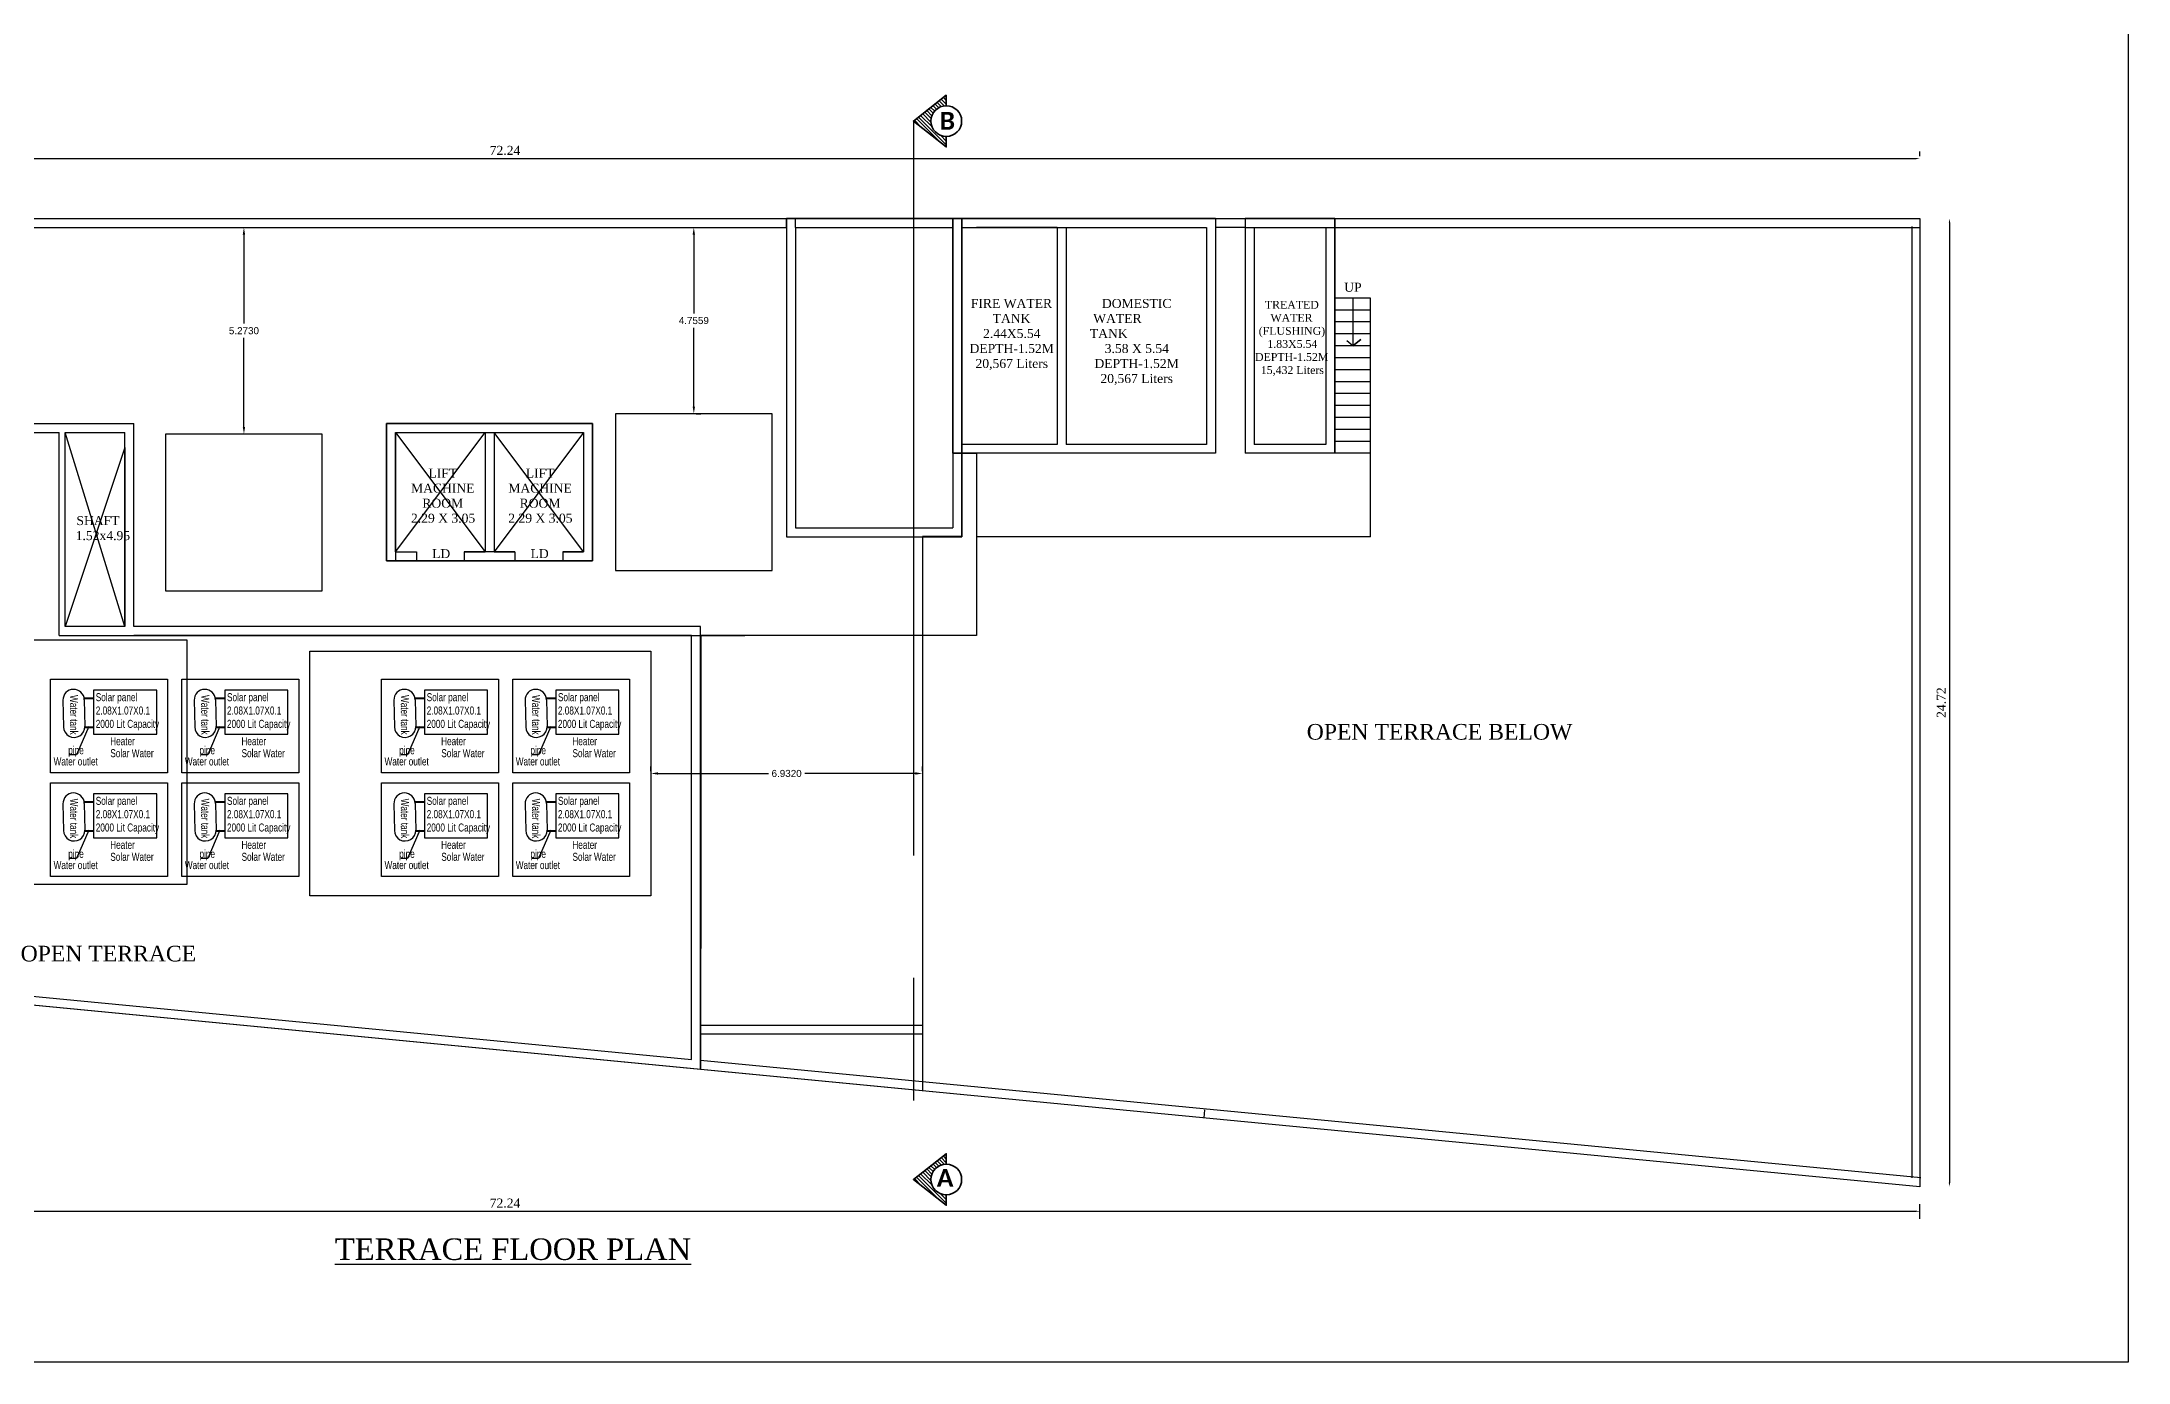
# Model space of a CAD drawing. Header units: metres. Extents: x 2754 to 3501, y 1112 to 1514.
# Drawn here: x 3365.4 to 3418.7, y 1376.4 to 1410.1 of the extents above; entities that cross this region are included whole.
import ezdxf
from ezdxf.lldxf.tags import DXFTag

# ---------------------------------------------------------------- set-up
doc = ezdxf.new("R2010")
doc.units = ezdxf.units.M
doc.linetypes.add('CENTER2', pattern=[1.125, 0.75, -0.125, 0.125, -0.125])
doc.linetypes.add('CONTINULUS', pattern=[0])
for name, color, linetype in [('01-BRICK WALL', 1, 'Continuous'), ('AR-COLUMN', 2, 'Continuous'), ('AR-HIDDEN', 2, 'DASHED'), ('AR-TEXT', 55, 'Continuous'), ('AR-THIN', 8, 'Continuous'), ('AR-WALL', 7, 'Continuous'), ('BLK_1_FLR_5_ROOF_AREA', 54, 'Continuous'), ('BLK_1_STAIR_HEADROOM', 55, 'Continuous'), ('BLK_1_TERRACESERVICE_UTILITYDISTANCE', 1, 'Continuous'), ('FLOOR-TERRACE', 7, 'Continuous'), ('SOLAR_PANEL', 3, 'Continuous'), ('SOLAR_WATER_HEATER', 1, 'Continuous')]:
    doc.layers.add(name, color=color, linetype=linetype)
doc.layers.add('Wall', color=4, linetype='Continuous', lineweight=35)
doc.styles.add('ANAND', font='times.ttf')
doc.styles.add('FOOTING', font='swisscl.ttf')
doc.styles.add('MtXpl_Calibri', font='calibrib.ttf')
doc.styles.get("Standard").update_dxf_attribs({"font": 'arial.ttf'})
tags = doc.linetypes.add('DASHED', pattern=[0.75, 0.5, -0.25]).pattern_tags.tags
tags[6:7] = [DXFTag(74, 4), DXFTag(75, 0), DXFTag(340, '0'), DXFTag(46, 1.0), DXFTag(50, 0.0), DXFTag(44, 0.0), DXFTag(45, 0.0)]
tags[4:5] = [DXFTag(74, 4), DXFTag(75, 0), DXFTag(340, '0'), DXFTag(46, 1.0), DXFTag(50, 0.0), DXFTag(44, 0.0), DXFTag(45, 0.0)]
doc.dimstyles.new('STANDARD$0', dxfattribs={"dimtxt": 7, "dimasz": 3, "dimexe": 3, "dimexo": 1, "dimgap": 1.5, "dimtad": 1, "dimdec": 1, "dimzin": 1, "dimdsep": 46, "dimlunit": 4, "dimtxsty": 'Standard', "dimblk": 'OBLIQUE', "dimcen": 0.09375, "dimdle": 1, "dimclrd": 8, "dimclre": 8, "dimclrt": 7, "dimadec": 1, "dimazin": 0, "dimtfac": 1, "dimtdec": 1, "dimtix": 1, "dimtmove": 2, "dimatfit": 3, "dimldrblk": 'ARCHTICK', "dimfxl": 0, "dimfrac": 2, "dimtolj": 1, "dimtzin": 0, "dimarcsym": 0})
doc.dimstyles.new('V1', dxfattribs={"dimtxt": 0.23, "dimasz": 0.1, "dimexe": 0.18, "dimexo": 0.0625, "dimgap": 0.09, "dimtad": 1, "dimzin": 0, "dimdsep": 46, "dimtxsty": 'ANAND', "dimcen": 0.09, "dimadec": 0, "dimazin": 0, "dimtfac": 1, "dimtix": 1, "dimtofl": 0, "dimtmove": 2, "dimatfit": 0, "dimfxl": 0, "dimtolj": 1, "dimtzin": 0, "dimarcsym": 0})

# ---------------------------------------------------------------- blocks, each defined once
blk = doc.blocks.new('*D396')
at = {"color": 0, "lineweight": -2}
for p, q in [((3341.096, 1407.198), (3341.096, 1407.315)), ((3413.333, 1407.198), (3413.333, 1407.315)), ((3341.196, 1407.135), (3413.233, 1407.135))]:
    blk.add_line(p, q, dxfattribs=at)
at = {"color": 0}
for points in [[(3341.196, 1407.152), (3341.196, 1407.119), (3341.096, 1407.135)], [(3413.233, 1407.152), (3413.233, 1407.119), (3413.333, 1407.135)]]:
    blk.add_solid(points, dxfattribs=at)
at = {"layer": 'Defpoints', "color": 0}
for p in [(3341.096, 1407.135), (3413.333, 1407.135), (3413.333, 1407.135)]:
    blk.add_point(p, dxfattribs=at)
at = {"color": 0, "insert": (3377.214, 1407.343), "char_height": 0.23, "attachment_point": 5, "style": 'ANAND'}
blk.add_mtext('\\A1;72.24', dxfattribs=at)
blk = doc.blocks.new('*D397')
at = {"color": 0, "lineweight": -2}
blk.add_line((3414.088, 1405.505), (3414.088, 1380.987), dxfattribs=at)
at = {"color": 0}
for points in [[(3414.071, 1405.505), (3414.105, 1405.505), (3414.088, 1405.605)], [(3414.071, 1380.987), (3414.105, 1380.987), (3414.088, 1380.887)]]:
    blk.add_solid(points, dxfattribs=at)
at = {"layer": 'Defpoints', "color": 0}
for p in [(3413.045, 1405.605), (3413.045, 1380.887), (3414.088, 1380.887)]:
    blk.add_point(p, dxfattribs=at)
at = {"color": 0, "insert": (3413.881, 1393.246), "char_height": 0.23, "attachment_point": 5, "rotation": 90, "style": 'ANAND'}
blk.add_mtext('\\A1;24.72', dxfattribs=at)
blk = doc.blocks.new('*D395')
at = {"color": 0, "lineweight": -2}
for p, q in [((3341.096, 1380.067), (3341.096, 1380.439)), ((3341.196, 1380.259), (3413.233, 1380.259)), ((3413.333, 1380.067), (3413.333, 1380.439))]:
    blk.add_line(p, q, dxfattribs=at)
at = {"color": 0}
for points in [[(3341.196, 1380.276), (3341.196, 1380.243), (3341.096, 1380.259)], [(3413.233, 1380.276), (3413.233, 1380.243), (3413.333, 1380.259)]]:
    blk.add_solid(points, dxfattribs=at)
at = {"layer": 'Defpoints', "color": 0}
for p in [(3413.333, 1380.259), (3341.096, 1380.005), (3413.333, 1380.005)]:
    blk.add_point(p, dxfattribs=at)
at = {"color": 0, "insert": (3377.214, 1380.467), "char_height": 0.23, "attachment_point": 5, "style": 'ANAND'}
blk.add_mtext('\\A1;72.24', dxfattribs=at)
blk = doc.blocks.new('*D404')
at = {"layer": 'BLK_1_TERRACESERVICE_UTILITYDISTANCE', "color": 0, "lineweight": -2}
for p, q in [((3380.937, 1391.5), (3380.937, 1391.617)), ((3381.117, 1391.437), (3383.939, 1391.437)), ((3387.689, 1391.437), (3384.867, 1391.437)), ((3387.869, 1391.5), (3387.869, 1391.617))]:
    blk.add_line(p, q, dxfattribs=at)
at = {"layer": 'BLK_1_TERRACESERVICE_UTILITYDISTANCE', "color": 0}
for points in [[(3381.117, 1391.467), (3381.117, 1391.407), (3380.937, 1391.437)], [(3387.689, 1391.467), (3387.689, 1391.407), (3387.869, 1391.437)]]:
    blk.add_solid(points, dxfattribs=at)
at = {"layer": 'Defpoints', "color": 0}
for p in [(3380.937, 1391.437), (3387.869, 1391.437), (3387.869, 1391.437)]:
    blk.add_point(p, dxfattribs=at)
at = {"layer": 'BLK_1_TERRACESERVICE_UTILITYDISTANCE', "color": 0, "insert": (3384.403, 1391.437), "char_height": 0.18, "attachment_point": 5}
blk.add_mtext('\\A1;6.9320', dxfattribs=at)
blk = doc.blocks.new('*D406')
at = {"layer": 'BLK_1_TERRACESERVICE_UTILITYDISTANCE', "color": 0, "lineweight": -2}
for p, q in [((3370.549, 1405.197), (3370.549, 1402.922)), ((3370.612, 1405.377), (3370.729, 1405.377)), ((3370.549, 1400.284), (3370.549, 1402.558)), ((3370.612, 1400.104), (3370.729, 1400.104))]:
    blk.add_line(p, q, dxfattribs=at)
at = {"layer": 'BLK_1_TERRACESERVICE_UTILITYDISTANCE', "color": 0}
for points in [[(3370.519, 1405.197), (3370.579, 1405.197), (3370.549, 1405.377)], [(3370.519, 1400.284), (3370.579, 1400.284), (3370.549, 1400.104)]]:
    blk.add_solid(points, dxfattribs=at)
at = {"layer": 'Defpoints', "color": 0}
for p in [(3370.549, 1405.377), (3370.549, 1405.377), (3370.549, 1400.104)]:
    blk.add_point(p, dxfattribs=at)
at = {"layer": 'BLK_1_TERRACESERVICE_UTILITYDISTANCE', "color": 0, "insert": (3370.549, 1402.74), "char_height": 0.18, "attachment_point": 5}
blk.add_mtext('\\A1;5.2730', dxfattribs=at)
blk = doc.blocks.new('*D407')
at = {"layer": 'BLK_1_TERRACESERVICE_UTILITYDISTANCE', "color": 0, "lineweight": -2}
for p, q in [((3382.034, 1405.197), (3382.034, 1403.181)), ((3382.096, 1405.377), (3382.214, 1405.377)), ((3382.034, 1400.801), (3382.034, 1402.817)), ((3382.096, 1400.621), (3382.214, 1400.621))]:
    blk.add_line(p, q, dxfattribs=at)
at = {"layer": 'BLK_1_TERRACESERVICE_UTILITYDISTANCE', "color": 0}
for points in [[(3382.004, 1405.197), (3382.064, 1405.197), (3382.034, 1405.377)], [(3382.004, 1400.801), (3382.064, 1400.801), (3382.034, 1400.621)]]:
    blk.add_solid(points, dxfattribs=at)
at = {"layer": 'Defpoints', "color": 0}
for p in [(3382.034, 1405.377), (3382.034, 1405.377), (3382.034, 1400.621)]:
    blk.add_point(p, dxfattribs=at)
at = {"layer": 'BLK_1_TERRACESERVICE_UTILITYDISTANCE', "color": 0, "insert": (3382.034, 1402.999), "char_height": 0.18, "attachment_point": 5}
blk.add_mtext('\\A1;4.7559', dxfattribs=at)

msp = doc.modelspace()

# ---------------------------------------------------------------- hatches: boundary and pattern name
at = {"layer": 'Wall', "linetype": 'CONTINULUS'}
h = msp.add_hatch(dxfattribs=at)
h.set_pattern_fill('ANSI31', color=256, scale=0.531441, angle=270)
h.set_pattern_definition([(315, (-5347.939386, 11389.54229), (0.04697319186, 0.04697319186), [])])
h.paths.add_polyline_path([(3388.47953, 1407.4352), (3388.47953, 1407.70092, -1), (3388.47953, 1408.48487), (3388.47953, 1408.75059), (3387.64115, 1408.09448)])
h = msp.add_hatch(dxfattribs=at)
h.set_pattern_fill('ANSI31', color=256, scale=0.531441, angle=270)
h.set_pattern_definition([(315, (-5347.939386, 11362.520456), (0.04697319186, 0.04697319186), [])])
h.paths.add_polyline_path([(3388.47953, 1380.41337), (3388.47953, 1380.67909, -1), (3388.47953, 1381.46303), (3388.47953, 1381.72875), (3387.64115, 1381.07264)])

# ---------------------------------------------------------------- linework, layer by layer
at = {"linetype": 'CENTER2', "ltscale": 25}
msp.add_line((3387.64115, 1408.09132), (3387.64115, 1381.06948), dxfattribs=at)
at = {"lineweight": 25}
for p, q in [((3365.92839, 1393.30676), (3365.94255, 1392.6259)), ((3366.71058, 1393.36129), (3366.46958, 1393.35627)), ((3366.71106, 1393.33859), (3366.47231, 1393.33363)), ((3366.47308, 1393.31809), (3366.48724, 1392.63723)), ((3369.27868, 1393.30676), (3369.29285, 1392.6259)), ((3370.06088, 1393.36129), (3369.81988, 1393.35627)), ((3370.06135, 1393.33859), (3369.8226, 1393.33363)), ((3369.82337, 1393.31809), (3369.83754, 1392.63723)), ((3374.37686, 1393.30676), (3374.39103, 1392.6259)), ((3375.15906, 1393.36129), (3374.91806, 1393.35627)), ((3375.15953, 1393.33859), (3374.92079, 1393.33363)), ((3374.92155, 1393.31809), (3374.93572, 1392.63723)), ((3377.72716, 1393.30676), (3377.74133, 1392.6259)), ((3378.50935, 1393.36129), (3378.26836, 1393.35627)), ((3378.50983, 1393.33859), (3378.27108, 1393.33363)), ((3378.27185, 1393.31809), (3378.28601, 1392.63723)), ((3366.72634, 1392.60395), (3366.48534, 1392.59893)), ((3366.72587, 1392.62664), (3366.48712, 1392.62168)), ((3370.07664, 1392.60395), (3369.83564, 1392.59893)), ((3370.07616, 1392.62664), (3369.83742, 1392.62168)), ((3375.17482, 1392.60395), (3374.93382, 1392.59893)), ((3375.17435, 1392.62664), (3374.9356, 1392.62168)), ((3378.52511, 1392.60395), (3378.28411, 1392.59893)), ((3378.52464, 1392.62664), (3378.28589, 1392.62168)), ((3365.92839, 1390.66078), (3365.94255, 1389.97991)), ((3366.71058, 1390.71531), (3366.46958, 1390.71029)), ((3366.71106, 1390.69261), (3366.47231, 1390.68764)), ((3366.47308, 1390.67211), (3366.48724, 1389.99125)), ((3369.27868, 1390.66078), (3369.29285, 1389.97991)), ((3370.06088, 1390.71531), (3369.81988, 1390.71029)), ((3370.06135, 1390.69261), (3369.8226, 1390.68764)), ((3369.82337, 1390.67211), (3369.83754, 1389.99125)), ((3374.37686, 1390.66078), (3374.39103, 1389.97991)), ((3375.15906, 1390.71531), (3374.91806, 1390.71029)), ((3375.15953, 1390.69261), (3374.92079, 1390.68764)), ((3374.92155, 1390.67211), (3374.93572, 1389.99125)), ((3377.72716, 1390.66078), (3377.74133, 1389.97991)), ((3378.50935, 1390.71531), (3378.26836, 1390.71029)), ((3378.50983, 1390.69261), (3378.27108, 1390.68764)), ((3378.27185, 1390.67211), (3378.28601, 1389.99125)), ((3366.72634, 1389.95797), (3366.48534, 1389.95295)), ((3366.72587, 1389.98066), (3366.48712, 1389.97569)), ((3370.07664, 1389.95797), (3369.83564, 1389.95295)), ((3370.07616, 1389.98066), (3369.83742, 1389.97569)), ((3375.17482, 1389.95797), (3374.93382, 1389.95295)), ((3375.17435, 1389.98066), (3374.9356, 1389.97569)), ((3378.52511, 1389.95797), (3378.28411, 1389.95295)), ((3378.52464, 1389.98066), (3378.28589, 1389.97569))]:
    msp.add_line(p, q, dxfattribs=at)
at = {"color": 7}
for points in [[(3333.89674, 1442.67609), (3418.65352, 1442.67609), (3418.65352, 1376.40439), (3333.89674, 1376.40439)], [(3384.40265, 1405.60548), (3384.40265, 1397.47748), (3388.87305, 1397.47748), (3388.87305, 1405.60548)], [(3374.19185, 1400.37308), (3374.19185, 1396.86788), (3379.44965, 1396.86788), (3379.44965, 1400.37308)]]:
    msp.add_lwpolyline(points, close=True, dxfattribs=at)
for points in [[(3382.20476, 1383.88258), (3382.20476, 1395.19148), (3367.74025, 1395.19148), (3367.74025, 1400.37308)], [(3381.97616, 1384.13423), (3381.97616, 1394.96288), (3367.74025, 1394.96288)]]:
    msp.add_lwpolyline(points, dxfattribs=at)
for points in [[(3365.61151, 1393.84103), (3368.59606, 1393.84103), (3368.59606, 1391.45266), (3365.61151, 1391.45266)], [(3368.9618, 1393.84103), (3371.94635, 1393.84103), (3371.94635, 1391.45266), (3368.9618, 1391.45266)], [(3374.05998, 1393.84103), (3377.04454, 1393.84103), (3377.04454, 1391.45266), (3374.05998, 1391.45266)], [(3377.41028, 1393.84103), (3380.39483, 1393.84103), (3380.39483, 1391.45266), (3377.41028, 1391.45266)], [(3365.61151, 1391.19505), (3368.59606, 1391.19505), (3368.59606, 1388.80668), (3365.61151, 1388.80668)], [(3368.9618, 1391.19505), (3371.94635, 1391.19505), (3371.94635, 1388.80668), (3368.9618, 1388.80668)], [(3374.05998, 1391.19505), (3377.04454, 1391.19505), (3377.04454, 1388.80668), (3374.05998, 1388.80668)], [(3377.41028, 1391.19505), (3380.39483, 1391.19505), (3380.39483, 1388.80668), (3377.41028, 1388.80668)]]:
    msp.add_lwpolyline(points, close=True)
at = {"lineweight": 25}
for points in [[(3366.71106, 1392.43972), (3368.32246, 1392.43972), (3368.32246, 1393.5631), (3366.71106, 1393.5631)], [(3370.06135, 1392.43972), (3371.67275, 1392.43972), (3371.67275, 1393.5631), (3370.06135, 1393.5631)], [(3375.15953, 1392.43972), (3376.77094, 1392.43972), (3376.77094, 1393.5631), (3375.15953, 1393.5631)], [(3378.50983, 1392.43972), (3380.12123, 1392.43972), (3380.12123, 1393.5631), (3378.50983, 1393.5631)], [(3366.71106, 1389.79374), (3368.32246, 1389.79374), (3368.32246, 1390.91711), (3366.71106, 1390.91711)], [(3370.06135, 1389.79374), (3371.67275, 1389.79374), (3371.67275, 1390.91711), (3370.06135, 1390.91711)], [(3375.15953, 1389.79374), (3376.77094, 1389.79374), (3376.77094, 1390.91711), (3375.15953, 1390.91711)], [(3378.50983, 1389.79374), (3380.12123, 1389.79374), (3380.12123, 1390.91711), (3378.50983, 1390.91711)]]:
    msp.add_lwpolyline(points, close=True, dxfattribs=at)
for centre, start, end in [((3366.20073, 1393.31242), 1.191947, 181.191947), ((3366.20073, 1393.31242), 1.191947, 181.191947), ((3366.20073, 1393.31242), 1.191947, 181.191947), ((3369.55103, 1393.31242), 1.191947, 181.191947), ((3369.55103, 1393.31242), 1.191947, 181.191947), ((3369.55103, 1393.31242), 1.191947, 181.191947), ((3374.64921, 1393.31242), 1.191947, 181.191947), ((3374.64921, 1393.31242), 1.191947, 181.191947), ((3374.64921, 1393.31242), 1.191947, 181.191947), ((3377.9995, 1393.31242), 1.191947, 181.191947), ((3377.9995, 1393.31242), 1.191947, 181.191947), ((3377.9995, 1393.31242), 1.191947, 181.191947), ((3366.2149, 1392.63156), 181.191947, 1.191947), ((3369.56519, 1392.63156), 181.191947, 1.191947), ((3374.66338, 1392.63156), 181.191947, 1.191947), ((3378.01367, 1392.63156), 181.191947, 1.191947), ((3366.20073, 1390.66644), 1.191947, 181.191947), ((3366.20073, 1390.66644), 1.191947, 181.191947), ((3366.20073, 1390.66644), 1.191947, 181.191947), ((3369.55103, 1390.66644), 1.191947, 181.191947), ((3369.55103, 1390.66644), 1.191947, 181.191947), ((3369.55103, 1390.66644), 1.191947, 181.191947), ((3374.64921, 1390.66644), 1.191947, 181.191947), ((3374.64921, 1390.66644), 1.191947, 181.191947), ((3374.64921, 1390.66644), 1.191947, 181.191947), ((3377.9995, 1390.66644), 1.191947, 181.191947), ((3377.9995, 1390.66644), 1.191947, 181.191947), ((3377.9995, 1390.66644), 1.191947, 181.191947), ((3366.2149, 1389.98558), 181.191947, 1.191947), ((3369.56519, 1389.98558), 181.191947, 1.191947), ((3374.66338, 1389.98558), 181.191947, 1.191947), ((3378.01367, 1389.98558), 181.191947, 1.191947)]:
    msp.add_arc(centre, 0.2724, start, end)
at = {"layer": 'AR-COLUMN', "ltscale": 7}
for p, q in [((3388.64445, 1405.60548), (3388.64445, 1399.61108)), ((3391.31145, 1405.37688), (3389.25405, 1405.37688)), ((3391.31145, 1405.37688), (3391.31145, 1399.83968)), ((3391.54005, 1405.37688), (3391.54005, 1399.83968)), ((3391.54005, 1405.37688), (3395.12318, 1405.37688)), ((3395.12318, 1405.37688), (3395.12318, 1399.83968)), ((3395.35178, 1405.60548), (3395.35178, 1399.61108)), ((3396.11205, 1405.60548), (3396.11205, 1399.61108)), ((3396.34065, 1405.37688), (3396.34065, 1399.83968)), ((3396.34065, 1405.37688), (3398.16945, 1405.37688)), ((3398.16945, 1405.37688), (3398.16945, 1399.83968)), ((3388.87305, 1405.14828), (3388.87305, 1399.61108)), ((3395.12318, 1399.83968), (3391.54005, 1399.83968)), ((3398.16945, 1399.83968), (3396.34065, 1399.83968))]:
    msp.add_line(p, q, dxfattribs=at)
for points in [[(3395.35178, 1399.61108), (3388.64445, 1399.61108), (3388.64445, 1405.60548), (3395.35178, 1405.60548)], [(3391.31145, 1399.83968), (3388.87305, 1399.83968), (3388.87305, 1405.37688), (3395.12318, 1405.37688)], [(3396.11205, 1405.60548), (3398.39805, 1405.60548), (3398.39805, 1399.61108), (3396.11205, 1399.61108)]]:
    msp.add_lwpolyline(points, dxfattribs=at)
at = {"layer": 'AR-HIDDEN', "ltscale": 0.25}
for p, q in [((3367.51165, 1395.19148), (3365.98765, 1400.14448)), ((3374.42045, 1400.14448), (3376.70645, 1397.09648)), ((3374.42045, 1397.09648), (3376.70645, 1400.14448)), ((3379.22105, 1400.14448), (3376.93505, 1397.09648)), ((3379.22105, 1397.09648), (3376.93505, 1400.14448)), ((3367.51165, 1399.76348), (3365.98765, 1395.19148))]:
    msp.add_line(p, q, dxfattribs=at)
at = {"layer": 'AR-TEXT'}
msp.add_lwpolyline([(3398.85525, 1403.57348), (3398.85525, 1402.35428), (3399.05974, 1402.51604), (3398.85525, 1402.35428), (3398.70173, 1402.48415)], dxfattribs=at)
at = {"layer": 'AR-THIN'}
for p, q in [((3356.38645, 1405.37688), (3384.40265, 1405.37688)), ((3356.76745, 1405.60548), (3384.40265, 1405.60548)), ((3388.64445, 1405.60548), (3384.63125, 1405.60548)), ((3384.63125, 1405.37688), (3388.64445, 1405.37688)), ((3388.87305, 1405.60548), (3395.35178, 1405.60548)), ((3396.11205, 1405.60548), (3413.33325, 1405.60548)), ((3396.11205, 1405.37688), (3413.33325, 1405.37688)), ((3413.13005, 1405.40228), (3413.13005, 1381.11057)), ((3413.33325, 1405.60548), (3413.33325, 1380.88688)), ((3374.95385, 1396.86788), (3376.17305, 1396.86788)), ((3378.68765, 1396.86788), (3377.46845, 1396.86788)), ((3387.8692, 1394.96288), (3387.8692, 1383.54159)), ((3389.19286, 1383.21007), (3341.09565, 1387.83878)), ((3413.33325, 1380.88688), (3342.18958, 1387.7335)), ((3382.21436, 1385.01491), (3387.8692, 1385.01491)), ((3382.21436, 1384.78631), (3387.8692, 1384.78631)), ((3413.35515, 1381.11442), (3382.20512, 1384.1122))]:
    msp.add_line(p, q, dxfattribs=at)
at = {"layer": 'AR-WALL'}
for p, q in [((3384.40265, 1405.37688), (3384.40265, 1405.60548)), ((3384.63125, 1405.60548), (3384.40265, 1405.60548)), ((3384.63125, 1405.37688), (3384.63125, 1405.60548)), ((3374.19185, 1400.14448), (3374.19185, 1396.86788)), ((3374.42045, 1400.14448), (3374.42045, 1396.86788)), ((3376.70645, 1400.14448), (3376.70645, 1397.09648)), ((3376.93505, 1400.14448), (3376.93505, 1397.09648)), ((3376.93505, 1400.14448), (3376.93505, 1397.09648)), ((3379.22105, 1400.14448), (3379.22105, 1397.09648)), ((3379.44965, 1400.14448), (3379.44965, 1396.86788)), ((3374.19185, 1396.86788), (3374.42045, 1396.86788)), ((3374.42045, 1397.09648), (3374.95385, 1397.09648)), ((3374.42045, 1396.86788), (3374.95385, 1396.86788)), ((3374.95385, 1397.09648), (3374.95385, 1396.86788)), ((3376.17305, 1397.09648), (3376.70645, 1397.09648)), ((3376.17305, 1397.09648), (3376.17305, 1396.86788)), ((3376.17305, 1396.86788), (3377.46845, 1396.86788)), ((3376.93505, 1397.09648), (3377.46845, 1397.09648)), ((3377.46845, 1397.09648), (3377.46845, 1396.86788)), ((3378.68765, 1397.09648), (3379.22105, 1397.09648)), ((3378.68765, 1397.09648), (3378.68765, 1396.86788)), ((3378.68765, 1396.86788), (3379.44965, 1396.86788)), ((3367.51165, 1395.19148), (3365.98765, 1395.19148)), ((3395.07065, 1382.84855), (3395.05119, 1382.64628))]:
    msp.add_line(p, q, dxfattribs=at)
at = {"layer": 'AR-WALL', "color": 1}
for p, q in [((3384.40265, 1405.37688), (3384.40265, 1397.47748)), ((3384.63125, 1405.37688), (3384.63125, 1397.70608)), ((3399.31245, 1403.57348), (3398.39805, 1403.57348)), ((3399.31245, 1397.47748), (3399.31245, 1403.57348)), ((3399.31245, 1403.26868), (3398.39805, 1403.26868)), ((3399.31245, 1402.96388), (3398.39805, 1402.96388)), ((3399.31245, 1402.65908), (3398.39805, 1402.65908)), ((3399.31245, 1402.35428), (3398.39805, 1402.35428)), ((3399.31245, 1402.04948), (3398.39805, 1402.04948)), ((3399.31245, 1401.74468), (3398.39805, 1401.74468)), ((3399.31245, 1401.43988), (3398.39805, 1401.43988)), ((3399.31245, 1401.13508), (3398.39805, 1401.13508)), ((3399.31245, 1400.83028), (3398.39805, 1400.83028)), ((3399.31245, 1400.52548), (3398.39805, 1400.52548)), ((3356.38645, 1400.37308), (3367.74025, 1400.37308)), ((3356.76745, 1400.14448), (3365.83525, 1400.14448)), ((3365.83525, 1394.96288), (3365.83525, 1400.14448)), ((3365.98765, 1395.19148), (3365.98765, 1400.14448)), ((3365.98765, 1400.14448), (3367.51165, 1400.14448)), ((3367.51165, 1395.19148), (3367.51165, 1400.14448)), ((3399.31245, 1400.22068), (3398.39805, 1400.22068)), ((3399.31245, 1399.91588), (3398.39805, 1399.91588)), ((3388.64445, 1399.61108), (3388.64445, 1397.70608)), ((3388.87305, 1399.61108), (3388.87305, 1397.47748)), ((3399.31245, 1399.61108), (3398.39805, 1399.61108)), ((3384.40265, 1397.47748), (3388.87305, 1397.47748)), ((3384.63125, 1397.70608), (3388.64445, 1397.70608)), ((3399.31245, 1397.47748), (3389.25405, 1397.47748)), ((3365.83525, 1394.96288), (3383.33696, 1394.96288))]:
    msp.add_line(p, q, dxfattribs=at)
at = {"layer": 'AR-WALL', "ltscale": 7}
for p, q in [((3395.35178, 1405.60548), (3388.64445, 1405.60548)), ((3395.35178, 1405.60548), (3396.11205, 1405.60548)), ((3396.11205, 1405.37688), (3395.35178, 1405.37688)), ((3398.39805, 1405.60548), (3396.11205, 1405.60548)), ((3398.39805, 1399.61108), (3398.39805, 1405.60548)), ((3341.32425, 1388.04644), (3381.97616, 1384.13423))]:
    msp.add_line(p, q, dxfattribs=at)
for points in [[(3341.09565, 1387.83878), (3341.09565, 1405.60548), (3388.87305, 1405.60548)], [(3389.25405, 1405.37688), (3391.31145, 1405.37688)]]:
    msp.add_lwpolyline(points, dxfattribs=at)
at = {"layer": 'AR-WALL', "color": 1}
for points in [[(3389.25405, 1399.61108), (3389.25405, 1394.96288), (3387.8692, 1394.96288), (3387.8692, 1394.96288), (3382.21436, 1394.96288), (3382.21436, 1390.04411), (3382.21436, 1390.04411), (3382.20476, 1383.88258), (3341.09565, 1387.83878), (3341.09565, 1405.60548), (3388.64445, 1405.60548), (3388.64445, 1399.61108), (3389.25405, 1399.61108)], [(3367.51165, 1399.76348), (3367.51165, 1395.19148), (3365.98765, 1395.19148), (3365.98765, 1400.14448), (3367.13065, 1400.14448)]]:
    msp.add_lwpolyline(points, dxfattribs=at)
at = {"layer": 'AR-WALL'}
msp.add_lwpolyline([(3379.44965, 1396.86788), (3374.19185, 1396.86788), (3374.19185, 1400.37308), (3379.44965, 1400.37308)], close=True, dxfattribs=at)
for points in [[(3374.42045, 1397.09648), (3374.42045, 1400.14448), (3379.22105, 1400.14448), (3379.22105, 1397.09648), (3378.68765, 1397.09648)], [(3377.46845, 1397.09648), (3376.17305, 1397.09648)]]:
    msp.add_lwpolyline(points, dxfattribs=at)
at = {"layer": 'BLK_1_FLR_5_ROOF_AREA', "color": 54}
msp.add_lwpolyline([(3341.09565, 1405.60548), (3388.87305, 1405.60548), (3388.87305, 1397.48852), (3387.8692, 1397.48852), (3387.8692, 1383.33745), (3341.09565, 1387.83878)], close=True, dxfattribs=at)
at = {"layer": 'BLK_1_STAIR_HEADROOM', "color": 1}
msp.add_lwpolyline([(3379.44965, 1400.37308), (3374.19185, 1400.37308), (3374.19185, 1396.86788), (3379.44965, 1396.86788)], close=True, dxfattribs=at)
at = {"layer": 'FLOOR-TERRACE', "color": 95}
for points in [[(3365.61151, 1393.84103), (3368.59606, 1393.84103), (3368.59606, 1391.45266), (3365.61151, 1391.45266)], [(3368.9618, 1393.84103), (3371.94635, 1393.84103), (3371.94635, 1391.45266), (3368.9618, 1391.45266)], [(3374.05998, 1393.84103), (3377.04454, 1393.84103), (3377.04454, 1391.45266), (3374.05998, 1391.45266)], [(3377.41028, 1393.84103), (3380.39483, 1393.84103), (3380.39483, 1391.45266), (3377.41028, 1391.45266)], [(3365.61151, 1391.19505), (3368.59606, 1391.19505), (3368.59606, 1388.80668), (3365.61151, 1388.80668)], [(3368.9618, 1391.19505), (3371.94635, 1391.19505), (3371.94635, 1388.80668), (3368.9618, 1388.80668)], [(3374.05998, 1391.19505), (3377.04454, 1391.19505), (3377.04454, 1388.80668), (3374.05998, 1388.80668)], [(3377.41028, 1391.19505), (3380.39483, 1391.19505), (3380.39483, 1388.80668), (3377.41028, 1388.80668)]]:
    msp.add_lwpolyline(points, close=True, dxfattribs=at)
at = {"layer": 'SOLAR_PANEL', "color": 3}
for points in [[(3360.38911, 1394.85227), (3369.09516, 1394.85227), (3369.09516, 1388.60365), (3360.38911, 1388.60365)], [(3372.23116, 1394.56167), (3380.93721, 1394.56167), (3380.93721, 1388.31305), (3372.23116, 1388.31305)]]:
    msp.add_lwpolyline(points, close=True, dxfattribs=at)
at = {"layer": 'SOLAR_WATER_HEATER', "color": 1}
for points in [[(3380.03381, 1396.62099), (3384.03381, 1396.62099), (3384.03381, 1400.62099), (3380.03381, 1400.62099)], [(3368.54915, 1396.10391), (3372.54915, 1396.10391), (3372.54915, 1400.10391), (3368.54915, 1400.10391)]]:
    msp.add_lwpolyline(points, close=True, dxfattribs=at)
at = {"layer": 'Wall', "linetype": 'CONTINULUS'}
for p, q in [((3388.47953, 1408.75059, 4.22718), (3387.64115, 1408.09448)), ((3388.47953, 1407.4352, 4.22718), (3387.64115, 1408.09132)), ((3388.47953, 1381.72875, 4.22718), (3387.64115, 1381.07264)), ((3388.47953, 1380.41337, 4.22718), (3387.64115, 1381.06948))]:
    msp.add_line(p, q, dxfattribs=at)
at = {"layer": 'Wall', "linetype": 'CONTINULUS', "elevation": 4.22718}
for points in [[(3388.47953, 1408.48487), (3388.47953, 1408.75059), (3387.64115, 1408.09448), (3388.47953, 1407.4352), (3388.47953, 1407.70092, -0.41421356)], [(3388.47953, 1381.46303), (3388.47953, 1381.72875), (3387.64115, 1381.07264), (3388.47953, 1380.41337), (3388.47953, 1380.67909, -0.41421356)]]:
    msp.add_lwpolyline(points, format="xyb", dxfattribs=at)
at = {"layer": 'Wall', "linetype": 'CONTINULUS'}
for centre in [(3388.47953, 1408.0929, 4.22718), (3388.47953, 1381.07106, 4.22718)]:
    msp.add_circle(centre, 0.39197, dxfattribs=at)

# ---------------------------------------------------------------- texts
for s, height, style, p in [('UP', 0.23, 'ANAND', (3398.63712, 1403.73585)), ('LD', 0.2286, 'ANAND', (3375.35438, 1396.93546)), ('LD', 0.2286, 'ANAND', (3377.86898, 1396.93546)), ('OPEN TERRACE BELOW', 0.4, 'ANAND', (3397.6812, 1392.3004)), ('Water outlet', 0.204303, 'FOOTING', (3365.69025, 1391.64171)), ('pipe', 0.204303, 'FOOTING', (3366.06394, 1391.92861)), ('Solar Water', 0.204303, 'FOOTING', (3367.13853, 1391.85295)), ('  Heater', 0.204303, 'FOOTING', (3367.01793, 1392.15873)), ('Water outlet', 0.204303, 'FOOTING', (3369.04054, 1391.64171)), ('pipe', 0.204303, 'FOOTING', (3369.41423, 1391.92861)), ('Solar Water', 0.204303, 'FOOTING', (3370.48882, 1391.85295)), ('  Heater', 0.204303, 'FOOTING', (3370.36822, 1392.15873)), ('Water outlet', 0.204303, 'FOOTING', (3374.13872, 1391.64171)), ('pipe', 0.204303, 'FOOTING', (3374.51241, 1391.92861)), ('Solar Water', 0.204303, 'FOOTING', (3375.58701, 1391.85295)), ('  Heater', 0.204303, 'FOOTING', (3375.4664, 1392.15873)), ('Water outlet', 0.204303, 'FOOTING', (3377.48902, 1391.64171)), ('pipe', 0.204303, 'FOOTING', (3377.86271, 1391.92861)), ('Solar Water', 0.204303, 'FOOTING', (3378.9373, 1391.85295)), ('  Heater', 0.204303, 'FOOTING', (3378.8167, 1392.15873)), ('Water outlet', 0.204303, 'FOOTING', (3365.69025, 1388.99572)), ('pipe', 0.204303, 'FOOTING', (3366.06394, 1389.28263)), ('Solar Water', 0.204303, 'FOOTING', (3367.13853, 1389.20697)), ('  Heater', 0.204303, 'FOOTING', (3367.01793, 1389.51275)), ('Water outlet', 0.204303, 'FOOTING', (3369.04054, 1388.99572)), ('pipe', 0.204303, 'FOOTING', (3369.41423, 1389.28263)), ('Solar Water', 0.204303, 'FOOTING', (3370.48882, 1389.20697)), ('  Heater', 0.204303, 'FOOTING', (3370.36822, 1389.51275)), ('Water outlet', 0.204303, 'FOOTING', (3374.13872, 1388.99572)), ('pipe', 0.204303, 'FOOTING', (3374.51241, 1389.28263)), ('Solar Water', 0.204303, 'FOOTING', (3375.58701, 1389.20697)), ('  Heater', 0.204303, 'FOOTING', (3375.4664, 1389.51275)), ('Water outlet', 0.204303, 'FOOTING', (3377.48902, 1388.99572)), ('pipe', 0.204303, 'FOOTING', (3377.86271, 1389.28263)), ('Solar Water', 0.204303, 'FOOTING', (3378.9373, 1389.20697)), ('  Heater', 0.204303, 'FOOTING', (3378.8167, 1389.51275)), ('OPEN TERRACE ', 0.4, 'ANAND', (3364.84878, 1386.63834)), ('%%UTERRACE FLOOR PLAN', 0.55, 'ANAND', (3372.87153, 1379.01682))]:
    msp.add_text(s, height=height, dxfattribs=dict(style=style)).set_placement(p)
at = {"style": 'FOOTING'}
for p in [(3366.10732, 1393.44002), (3369.45762, 1393.44002), (3374.5558, 1393.44002), (3377.90609, 1393.44002), (3366.10732, 1390.79403), (3369.45762, 1390.79403), (3374.5558, 1390.79403), (3377.90609, 1390.79403)]:
    msp.add_text('Water tank', height=0.204303, rotation=270, dxfattribs=at).set_placement(p)
at = {"attachment_point": 1, "style": 'ANAND'}
for s, insert, char_height, width in [('{\\W1.7388; }FIRE WATER  \\P{\\W8.156769; }TANK\\P{\\W5.33548; }2.44X5.54\\P{\\W1.355011; }DEPTH-1.52M\\P{\\W3.115753; }20,567 Liters', (3388.95442, 1403.55239), 0.23, 2.3208164), ('{\\W3.548371; }DOMESTIC \\P WATER  TANK\\P{\\W4.373566; }3.58 X 5.54\\P{\\W1.355011; }DEPTH-1.52M  \\P{\\W3.115753; }20,567 Liters', (3392.14358, 1403.55239), 0.23, 2.3208164), ('{\\W6.744982; }TREATED \\P{\\W8.617052; }WATER           \\P{\\W4.660021; }(FLUSHING)\\P{\\W7.577013; }1.83X5.54\\P{\\W3.405138; }DEPTH-1.52M \\P{\\W5.357286; }15,432 Liters', (3396.10416, 1403.50328), 0.2, 2.3208164), ('{\\W6.88878; }LIFT \\P{\\W1.76671; }MACHINE \\P{\\W5.095812; }ROOM\\P{\\W1.751085; }2.29 X 3.05', (3374.66084, 1399.21941), 0.23, 1.8713595), ('{\\W6.88878; }LIFT \\P{\\W1.76671; }MACHINE \\P{\\W5.095812; }ROOM\\P{\\W1.751085; }2.29 X 3.05', (3377.14508, 1399.21941), 0.23, 1.8713595), ('{\\W0.174804; }SHAFT\\P1.52x4.95', (3366.2538, 1398.00847), 0.23, 1.0757102)]:
    msp.add_mtext(s, dxfattribs=dict(at, insert=insert, char_height=char_height, width=width))
at = {"char_height": 0.204303, "attachment_point": 7, "style": 'FOOTING'}
for insert in [(3366.76677, 1392.53962), (3370.11706, 1392.53962), (3375.21524, 1392.53962), (3378.56554, 1392.53962), (3366.76677, 1389.89364), (3370.11706, 1389.89364), (3375.21524, 1389.89364), (3378.56554, 1389.89364)]:
    msp.add_mtext('Solar panel\\P2.08X1.07X0.1\\P2000 Lit Capacity', dxfattribs=dict(at, insert=insert))
at = {"layer": '01-BRICK WALL', "style": 'MtXpl_Calibri'}
for s, p in [('B', (3388.30964, 1407.87134, 4.65884)), ('A', (3388.23649, 1380.88604, 4.65884))]:
    msp.add_text(s, height=0.45563, dxfattribs=at).set_placement(p)

# ---------------------------------------------------------------- dimensions: what is measured, and where the dimension line sits
at = {"color": 7}
for p1, p2, distance, picture, middle in [((3341.09565, 1407.13526), (3413.33325, 1407.13526), 0, '*D396', (3377.21445, 1407.34259)), ((3341.09565, 1380.00487), (3413.33325, 1380.00487), 0.25437, '*D395', (3377.21445, 1380.46656))]:
    dim = msp.add_aligned_dim(p1=p1, p2=p2, distance=distance, dimstyle='V1', dxfattribs=at)
    dim.commit()
    dim.dimension.update_dxf_attribs({"geometry": picture, "text_midpoint": middle})
dim = msp.add_aligned_dim(p1=(3413.04487, 1405.60548), p2=(3413.04487, 1380.88688), distance=1.04297, dimstyle='V1', override={"dimse1": 1, "dimse2": 1, "dimsd1": 0}, dxfattribs=at)
dim.commit()
dim.dimension.update_dxf_attribs({"geometry": '*D397', "text_midpoint": (3413.88052, 1393.24618)})
at = {"layer": 'BLK_1_TERRACESERVICE_UTILITYDISTANCE', "color": 1}
for base, p1, p2, picture, middle in [((3370.54915, 1405.37688), (3370.54915, 1400.10391), (3370.54915, 1405.37688), '*D406', (3370.54915, 1402.74039)), ((3382.03381, 1405.37688), (3382.03381, 1400.62099), (3382.03381, 1405.37688), '*D407', (3382.03381, 1402.99893))]:
    dim = msp.add_linear_dim(base=base, p1=p1, p2=p2, angle=90, dimstyle='STANDARD$0', override={"dimtxt": 0.18, "dimasz": 0.18, "dimexe": 0.18, "dimexo": 0.0625, "dimgap": 0.09, "dimtad": 0, "dimtih": 1, "dimtoh": 1, "dimdec": 4, "dimzin": 0, "dimlunit": 2, "dimpost": '', "dimcen": 0.09, "dimdle": 0, "dimclrd": 0, "dimclre": 0, "dimclrt": 0, "dimadec": 0, "dimtdec": 4, "dimtix": 0, "dimtofl": 0, "dimtmove": 0, "dimfrac": 0}, dxfattribs=at)
    dim.commit()
    dim.dimension.update_dxf_attribs({"geometry": picture, "text_midpoint": middle})
at = {"layer": 'BLK_1_TERRACESERVICE_UTILITYDISTANCE', "color": 3}
dim = msp.add_linear_dim(base=(3387.8692, 1391.43736), p1=(3380.93721, 1391.43736), p2=(3387.8692, 1391.43736), dimstyle='STANDARD$0', override={"dimtxt": 0.18, "dimasz": 0.18, "dimexe": 0.18, "dimexo": 0.0625, "dimgap": 0.09, "dimtad": 0, "dimtih": 1, "dimtoh": 1, "dimdec": 4, "dimzin": 0, "dimlunit": 2, "dimpost": '', "dimcen": 0.09, "dimdle": 0, "dimclrd": 0, "dimclre": 0, "dimclrt": 0, "dimadec": 0, "dimtdec": 4, "dimtix": 0, "dimtofl": 0, "dimtmove": 0, "dimfrac": 0}, dxfattribs=at)
dim.commit()
dim.dimension.update_dxf_attribs({"geometry": '*D404', "text_midpoint": (3384.40321, 1391.43736)})

# ---------------------------------------------------------------- leaders
for points in [[(3366.58692, 1392.63226), (3366.27317, 1391.91419), (3366.10615, 1391.90861)], [(3369.93722, 1392.63226), (3369.62347, 1391.91419), (3369.45644, 1391.90861)], [(3375.0354, 1392.63226), (3374.72165, 1391.91419), (3374.55463, 1391.90861)], [(3378.3857, 1392.63226), (3378.07194, 1391.91419), (3377.90492, 1391.90861)], [(3366.58692, 1389.98628), (3366.27317, 1389.26821), (3366.10615, 1389.26263)], [(3369.93722, 1389.98628), (3369.62347, 1389.26821), (3369.45644, 1389.26263)], [(3375.0354, 1389.98628), (3374.72165, 1389.26821), (3374.55463, 1389.26263)], [(3378.3857, 1389.98628), (3378.07194, 1389.26821), (3377.90492, 1389.26263)]]:
    msp.add_leader(points, dimstyle='V1')

doc.saveas('drawing.dxf')
